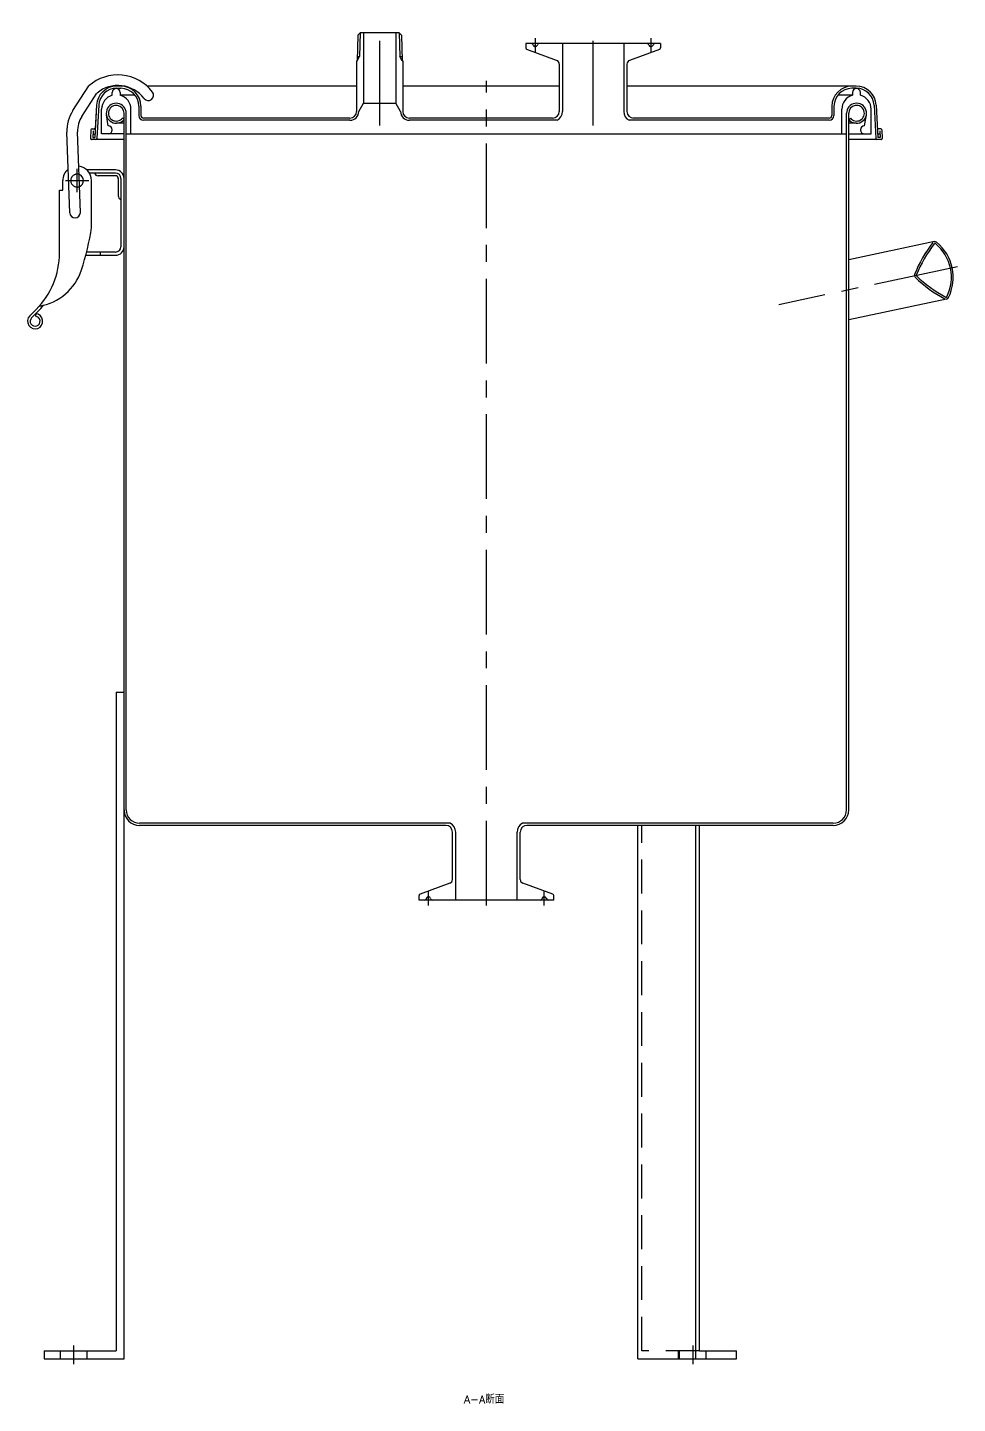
# Model space of a CAD drawing. Extents: x -197 to 653, y -754 to 174.
# Drawn here: x 305 to 653, y -748 to -232 of the extents above; entities that cross this region are included whole.
import ezdxf

# ---------------------------------------------------------------- set-up
doc = ezdxf.new("R2010")
doc.units = 0
doc.linetypes.add('CENTER', pattern=[50.8, 31.75, -6.35, 6.35, -6.35])
doc.linetypes.add('DASHED', pattern=[19.05, 12.7, -6.35])
doc.layers.get('0').update_dxf_attribs({"linetype": 'CONTINUOUS'})
doc.layers.add('CENTER', color=1, linetype='CONTINUOUS')
doc.styles.get("Standard").update_dxf_attribs({"font": 'txt.shx', "height": 3, "bigfont": 'bigfont.shx'})

msp = doc.modelspace()

# ---------------------------------------------------------------- linework, layer by layer
at = {"color": 7, "linetype": 'CONTINUOUS'}
for p, q in [((428.51, -234.51), (428.17, -244.12)), ((428.51, -234.51), (429.4, -233.62)), ((443.9, -233.62), (429.4, -233.62)), ((430.6, -233.62), (430.6, -260)), ((442.7, -233.62), (442.7, -260)), ((444.79, -234.51), (443.9, -233.62)), ((444.79, -234.51), (445.13, -244.12)), ((541.9, -237.62), (491.4, -237.62)), ((491.4, -237.62), (491.4, -239.3)), ((502.98, -243.93), (491.79, -239.86)), ((494.14, -238.26), (494.02, -237.98)), ((495.76, -238.26), (495.88, -237.98)), ((505.15, -237.62), (505.15, -263.12)), ((528.15, -237.62), (528.15, -263.12)), ((541.51, -239.86), (530.32, -243.93)), ((537.55, -238.28), (537.42, -237.98)), ((539.15, -238.28), (539.28, -237.98)), ((541.9, -237.62), (541.9, -239.3)), ((428, -244.12), (428, -263.12)), ((428, -244.12), (428.17, -244.12)), ((428.23, -242.55), (429.09, -242.55)), ((444.22, -242.55), (445.07, -242.55)), ((445.13, -244.12), (445.3, -244.12)), ((445.3, -244.12), (445.3, -263.12)), ((503.95, -245.31), (503.95, -263.12)), ((503.95, -245.31), (503.95, -263.12)), ((529.35, -245.31), (529.35, -263.12)), ((529.35, -245.31), (529.35, -263.12)), ((321.65, -262.77), (327.65, -253.52)), ((325, -264.94), (330.69, -256.18)), ((336.43, -257), (336.43, -256)), ((340.99, -253.62), (338.01, -253.62)), ((338.01, -254.42), (339.65, -254.42)), ((339.43, -256), (339.43, -257)), ((344.93, -257), (339.43, -257)), ((428, -253.62), (349.52, -253.62)), ((503.95, -253.62), (445.3, -253.62)), ((615.29, -253.62), (529.35, -253.62)), ((613.88, -257), (608.37, -257)), ((615.29, -254.42), (613.65, -254.42)), ((613.88, -256), (613.88, -257)), ((616.88, -257), (616.88, -256)), ((330.52, -260.73), (329.89, -272.82)), ((330.52, -260.73), (330.05, -269.62)), ((331.32, -260.77), (330.66, -273.24)), ((332.43, -271.5), (332.43, -262.29)), ((343.43, -271.5), (343.43, -262.29)), ((346.35, -261.12), (346.35, -264.62)), ((347.15, -261.12), (347.15, -264.62)), ((428.8, -263.12), (430.6, -260)), ((430.6, -260), (442.7, -260)), ((444.5, -263.12), (442.7, -260)), ((606.15, -261.12), (606.15, -264.62)), ((606.95, -261.12), (606.95, -264.62)), ((609.88, -271.5), (609.88, -262.29)), ((620.88, -271.5), (620.88, -262.29)), ((621.98, -260.77), (622.64, -273.24)), ((622.78, -260.73), (623.42, -272.82)), ((334.93, -268.5), (334.21, -264.4)), ((340.85, -267.5), (337.9, -267.5)), ((340.85, -266.07), (340.22, -265.57)), ((340.85, -730.8), (340.85, -263.75)), ((341.65, -525), (341.65, -263.75)), ((425.5, -265.62), (348.15, -265.62)), ((425.5, -266.42), (348.15, -266.42)), ((501.45, -265.62), (447.8, -265.62)), ((503.12, -266.42), (447.8, -266.42)), ((605.15, -266.42), (530.18, -266.42)), ((605.15, -265.62), (531.85, -265.62)), ((611.65, -525), (611.65, -263.75)), ((612.45, -525), (612.45, -263.75)), ((612.45, -266.07), (613.08, -265.57)), ((615.4, -267.5), (612.45, -267.5)), ((618.38, -268.5), (619.09, -264.4)), ((320.45, -301.08), (319.4, -270.88)), ((324.45, -300.94), (323.39, -270.74)), ((328.43, -270), (328.26, -273.2)), ((328.83, -269.62), (330.05, -269.62)), ((329.21, -270.42), (329.08, -272.82)), ((329.08, -272.82), (329.89, -272.82)), ((329.15, -271.62), (329.95, -271.62)), ((340.85, -271.5), (332.43, -271.5)), ((341.65, -271.5), (611.65, -271.5)), ((612.45, -271.5), (620.88, -271.5)), ((624.47, -269.62), (623.25, -269.62)), ((624.15, -271.62), (623.35, -271.62)), ((624.22, -272.82), (623.42, -272.82)), ((624.09, -270.42), (624.22, -272.82)), ((624.87, -270), (625.04, -273.2)), ((340.85, -273.62), (328.66, -273.62)), ((624.64, -273.62), (612.45, -273.62)), ((337.65, -285.01), (326.83, -285.01)), ((337.65, -286.21), (327.86, -286.21)), ((337.65, -287.21), (331.15, -287.21)), ((338.65, -288.21), (338.65, -294.71)), ((339.65, -288.21), (339.65, -313.81)), ((316.65, -316.15), (316.65, -292.61)), ((316.65, -292.61), (317.85, -292.61)), ((317.85, -292.61), (317.85, -289.01)), ((328.65, -306.61), (328.65, -289.01)), ((644.59, -311.92), (612.45, -318.75)), ((326.5, -317.01), (337.65, -317.01)), ((337.65, -315.81), (326.8, -315.81)), ((331.85, -315.81), (331.85, -317.01)), ((649.16, -333.44), (612.45, -341.25)), ((307.86, -337.36), (305.49, -339.74)), ((308.57, -338.07), (306.19, -340.45)), ((307.73, -338.92), (307.65, -339.91)), ((337.85, -480.8), (337.85, -727.8)), ((337.85, -480.8), (340.85, -480.8)), ((463.12, -530), (346.65, -530)), ((461.45, -530.8), (346.65, -530.8)), ((606.65, -530), (490.18, -530)), ((606.65, -530.8), (491.85, -530.8)), ((533.44, -730.8), (533.44, -530.8)), ((555.09, -530.8), (555.09, -730.8)), ((556.59, -727.8), (556.59, -530.8)), ((463.95, -551.11), (463.95, -533.3)), ((463.95, -551.11), (463.95, -533.3)), ((465.15, -558.8), (465.15, -533.3)), ((488.15, -558.8), (488.15, -533.3)), ((489.35, -551.11), (489.35, -533.3)), ((489.35, -551.11), (489.35, -533.3)), ((451.4, -558.8), (451.4, -557.12)), ((462.98, -552.49), (451.79, -556.56)), ((501.51, -556.56), (490.32, -552.49)), ((501.9, -558.8), (501.9, -557.12)), ((501.9, -558.8), (451.4, -558.8)), ((454.14, -558.16), (454.02, -558.44)), ((455.76, -558.16), (455.88, -558.44)), ((497.55, -558.14), (497.42, -558.44)), ((499.15, -558.14), (499.28, -558.44)), ((310.85, -727.8), (337.85, -727.8)), ((310.85, -727.8), (310.85, -730.8)), ((310.85, -730.8), (340.85, -730.8)), ((316.85, -727.8), (316.85, -730.8)), ((326.85, -727.8), (326.85, -730.8)), ((533.44, -730.8), (570.38, -730.8)), ((556.59, -727.8), (570.38, -727.8)), ((570.38, -730.8), (570.38, -727.8))]:
    msp.add_line(p, q, dxfattribs=at)
at = {"color": 3, "linetype": 'CONTINUOUS'}
for p, q in [((429.4, -233.62), (429.09, -242.55)), ((443.9, -233.62), (444.22, -242.55)), ((428.17, -244.12), (429.09, -242.55)), ((445.13, -244.12), (444.22, -242.55))]:
    msp.add_line(p, q, dxfattribs=at)
at = {"color": 3, "linetype": 'DASHED'}
for p, q in [((534.91, -727.8), (534.91, -530.8)), ((556.59, -727.8), (534.91, -727.8)), ((548.72, -730.8), (548.72, -727.8)), ((549.05, -730.8), (549.05, -727.8)), ((559.05, -730.8), (559.05, -727.8))]:
    msp.add_line(p, q, dxfattribs=at)
at = {"color": 7, "linetype": 'CONTINUOUS'}
for centre, radius, start, end in [((491.99, -239.3), 0.588, 180, 250), ((493.48, -238.21), 0.588, 23, 90), ((494.95, -237.92), 0.882, 203, 337), ((496.42, -238.21), 0.588, 90, 157), ((536.88, -238.21), 0.588, 23, 90), ((538.35, -237.92), 0.882, 201.637, 338.363), ((539.82, -238.21), 0.588, 90, 157), ((541.31, -239.3), 0.588, 290, 0), ((502.48, -245.31), 1.47, 0, 70), ((530.82, -245.31), 1.47, 110, 180), ((338.53, -265.71), 16.34, 37.3016, 131.742), ((338.01, -261.12), 7.5, 90, 177), ((338.53, -265.71), 12.34, 37.3016, 129.4248), ((338.01, -261.12), 6.7, 90, 177), ((337.93, -262.29), 5.5, 105.8266, 180), ((337.93, -256), 1.5, 0, 180), ((337.93, -262.29), 5.5, 0, 74.1734), ((339.65, -261.12), 7.5, 0, 90), ((339.65, -261.12), 6.7, 0, 90), ((349.93, -257.02), 2, 217.3016, 37.3016), ((613.65, -261.12), 7.5, 90, 180), ((613.65, -261.12), 6.7, 90, 180), ((615.38, -262.29), 5.5, 105.8266, 180), ((615.38, -256), 1.5, 0, 180), ((615.29, -261.12), 7.5, 3, 90), ((615.29, -261.12), 6.7, 3, 90), ((615.38, -262.29), 5.5, 0, 74.1734), ((333.39, -270.39), 14, 147, 182), ((337.9, -263.75), 3.75, 0, 321.8751), ((337.9, -263.75), 2.95, 0, 321.8751), ((425.5, -263.12), 3.3, 270, 0), ((425.5, -263.12), 2.5, 270, 0), ((447.8, -263.12), 3.3, 180, 270), ((447.8, -263.12), 2.5, 180, 270), ((501.45, -263.12), 2.5, 270, 0), ((501.45, -263.12), 3.7, 296.888, 0), ((531.85, -263.12), 3.7, 180, 243.112), ((531.85, -263.12), 2.5, 180, 270), ((615.4, -263.75), 3.75, 218.1249, 180), ((615.4, -263.75), 2.95, 218.1249, 180), ((333.39, -270.39), 10, 147, 182), ((348.15, -264.62), 1.8, 180, 270), ((348.15, -264.62), 1, 180, 270), ((605.15, -264.62), 1, 270, 0), ((605.15, -264.62), 1.8, 270, 0), ((328.66, -273.22), 0.4, 177, 270), ((328.83, -270.02), 0.4, 90, 177), ((329.63, -270.02), 0.4, 357, 90), ((330.26, -273.22), 0.4, 270, 357), ((334.93, -270), 1.5, 270, 90), ((618.38, -270), 1.5, 90, 270), ((623.04, -273.22), 0.4, 183, 270), ((623.67, -270.02), 0.4, 90, 183), ((624.47, -270.02), 0.4, 3, 90), ((624.64, -273.22), 0.4, 270, 3), ((323.25, -289.01), 5.4, 0, 83.6767), ((323.25, -289.01), 5.4, 128.5827, 180), ((323.25, -289.01), 2.4, 291.0083, 72.9917), ((331.15, -285.71), 1.5, 199.4712, 270), ((337.65, -288.21), 3.2, 0, 90), ((337.65, -288.21), 2, 0, 90), ((337.65, -288.21), 1, 0, 90), ((340.15, -294.71), 1.5, 180, 250.5288), ((322.45, -301.01), 2, 182, 2), ((229.79, -291.54), 100, 341.9543, 351.3362), ((337.65, -313.81), 3.2, 270, 0), ((337.65, -313.81), 2, 270, 0), ((683.47, -342.99), 50, 142.1222, 157.9034), ((683.47, -342.99), 49.3, 142.1222, 157.9034), ((644.8, -312.9), 0.3, 50.5801, 142.1222), ((644.8, -312.9), 1, 50.5801, 102), ((634.61, -325.29), 16.34, 333.4199, 50.5801), ((634.61, -325.29), 17.04, 333.4199, 50.5801), ((286.65, -316.15), 30, 315, 0), ((305.86, -316.33), 20, 279.3023, 341.9543), ((638.07, -324.55), 1, 157.9034, 226.0966), ((638.07, -324.55), 0.3, 157.9034, 226.0966), ((672.05, -289.25), 49.3, 226.0966, 241.8778), ((672.05, -289.25), 50, 226.0966, 241.8778), ((648.96, -332.46), 0.3, 241.8778, 333.4199), ((648.96, -332.46), 1, 282, 333.4199), ((307.5, -341.76), 2.85, 135, 85.4755), ((307.5, -341.76), 1.85, 135, 85.4755), ((286.65, -316.15), 31, 315, 320.8189), ((346.65, -525), 5.8, 180, 270), ((346.65, -525), 5, 180, 270), ((606.65, -525), 5, 270, 0), ((606.65, -525), 5.8, 270, 0), ((461.45, -533.3), 2.5, 0, 90), ((461.45, -533.3), 3.7, 0, 63.112), ((491.85, -533.3), 3.7, 116.888, 180), ((491.85, -533.3), 2.5, 90, 180), ((462.48, -551.11), 1.47, 290, 0), ((490.82, -551.11), 1.47, 180, 250), ((451.99, -557.12), 0.588, 110, 180), ((501.31, -557.12), 0.588, 0, 70), ((453.48, -558.21), 0.588, 270, 337), ((454.95, -558.51), 0.882, 23, 157), ((456.42, -558.21), 0.588, 203, 270), ((496.88, -558.21), 0.588, 270, 337), ((498.35, -558.51), 0.882, 21.637, 158.363), ((499.82, -558.21), 0.588, 203, 270)]:
    msp.add_arc(centre, radius, start, end, dxfattribs=at)
at = {"color": 3, "linetype": 'DASHED'}
msp.add_arc((323.25, -289.01), 2.4, 72.9917, 291.0083, dxfattribs=at)
at = {"layer": 'CENTER', "color": 1, "linetype": 'CENTER'}
for p, q in [((436.65, -268.42), (436.65, -231.62)), ((494.95, -235.62), (494.95, -240.8)), ((516.65, -268.42), (516.65, -235.62)), ((538.35, -235.62), (538.35, -240.8)), ((476.65, -560.8), (476.65, -251.62)), ((323.25, -293.41), (323.25, -284.61)), ((318.85, -289.01), (327.65, -289.01)), ((653.23, -321.33), (586.27, -335.56)), ((454.95, -560.8), (454.95, -555.62)), ((498.35, -560.8), (498.35, -555.62)), ((321.85, -725.8), (321.85, -732.8)), ((554.05, -725.8), (554.05, -732.8))]:
    msp.add_line(p, q, dxfattribs=at)

# ---------------------------------------------------------------- texts
at = {"color": 137, "linetype": 'CONTINUOUS'}
msp.add_text('A-A断面', height=3, dxfattribs=at).set_placement((468.23, -747.54))

doc.saveas('drawing.dxf')
